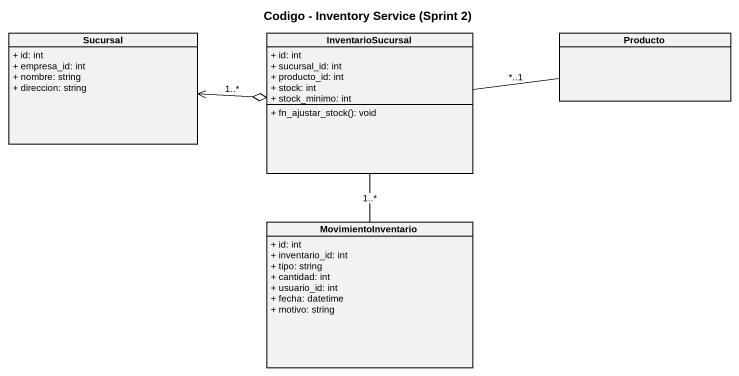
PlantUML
@startuml
title Codigo - Inventory Service (Sprint 2)
hide circle
hide empty members
skinparam classAttributeIconSize 0
class Sucursal {
  + id: int
  + empresa_id: int
  + nombre: string
  + direccion: string
}
class InventarioSucursal {
  + id: int
  + sucursal_id: int
  + producto_id: int
  + stock: int
  + stock_minimo: int
  + fn_ajustar_stock(): void
}
class Producto
class MovimientoInventario {
  + id: int
  + inventario_id: int
  + tipo: string
  + cantidad: int
  + usuario_id: int
  + fecha: datetime
  + motivo: string
}
Sucursal <-right-o InventarioSucursal : 1..*
InventarioSucursal -right- Producto : *..1
InventarioSucursal -- MovimientoInventario : 1..*
@enduml
